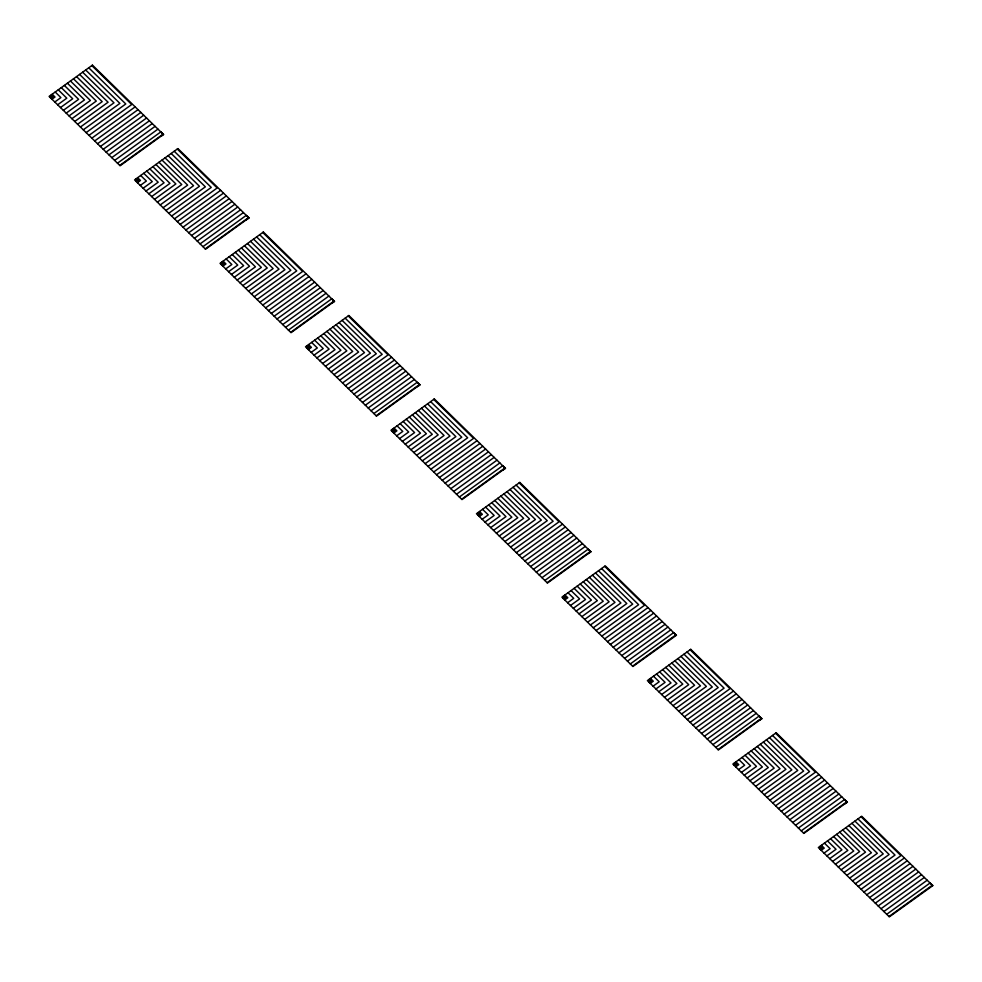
<?xml version="1.0" encoding="UTF-8"?>
<svg xmlns="http://www.w3.org/2000/svg" width="982" height="982" viewBox="0 0 982 982"><rect width="100%" height="100%" fill="white"/><g stroke="black" fill="none" stroke-linecap="round" stroke-linejoin="round"><path stroke-width="1.47" d="M50.524 97.832L50.561 97.022L53.089 97.267L53.126 96.396L50.598 96.138L50.622 95.34M135.995 181.289L136.032 180.479L138.56 180.725L138.597 179.841L136.068 179.596L136.093 178.798M221.466 264.735L221.502 263.937L224.031 264.183L224.068 263.299L221.539 263.053L221.564 262.243M306.936 348.193L306.973 347.395L309.502 347.64L309.539 346.756L307.01 346.511L307.035 345.701M392.407 431.65L392.444 430.84L394.973 431.098L395.01 430.214L392.481 429.969L392.505 429.159M477.878 515.108L477.915 514.298L480.443 514.543L480.48 513.672L477.939 513.414L477.976 512.616M563.349 598.566L563.386 597.756L565.914 598.001L565.951 597.117L563.41 596.872L563.447 596.074M648.82 682.011L648.844 681.213L651.385 681.459L651.422 680.575L648.881 680.33L648.918 679.519M734.291 765.469L734.315 764.671L736.856 764.917L736.893 764.033L734.352 763.787L734.389 762.977M819.761 848.927L819.786 848.117L822.327 848.374L822.364 847.491L819.823 847.245L819.86 846.435M51.948 99.219L55.004 97.022L52.156 94.235M54.796 102.005L60.896 97.599L55.201 92.026M57.643 104.779L66.801 98.175L58.257 89.828M60.491 107.566L72.705 98.752L61.301 87.619M63.339 110.352L78.609 99.329L64.358 85.422M66.199 113.126L84.501 99.906L67.414 83.212M69.047 115.913L90.405 100.483L70.459 81.015M71.895 118.699L96.285 101.072L73.49 78.818M74.742 121.473L102.189 101.649L76.547 76.621M77.59 124.26L108.081 102.226L79.591 74.411M80.438 127.034L113.986 102.803L82.648 72.214M83.286 129.82L119.89 103.392L85.704 70.004M86.134 132.607L125.782 103.969L88.748 67.795M88.981 135.381L131.711 104.522L91.817 65.585M91.829 138.167L135.172 106.866M94.689 140.954L138.02 109.653M97.537 143.728L140.868 112.427M100.385 146.514L143.716 115.213M103.233 149.289L146.564 118M106.081 152.075L149.411 120.774M108.928 154.861L152.259 123.56M111.776 157.636L155.107 126.347M114.624 160.422L157.955 129.121M117.472 163.208L160.815 131.907M161.146 132.239L163.663 134.485L160.925 136.277M119.755 165.43L163.086 134.129M137.419 182.677L140.475 180.467L137.627 177.693M140.266 185.463L146.367 181.044L140.672 175.483M143.114 188.237L152.271 181.621L143.728 173.286M145.962 191.024L158.176 182.21L146.772 171.077M148.81 193.798L164.068 182.787L149.829 168.879M151.67 196.584L169.972 183.364L152.885 166.67M154.518 199.371L175.876 183.941L155.929 164.46M157.365 202.145L181.756 184.53L158.961 162.275M160.213 204.931L187.66 185.107L162.018 160.066M163.061 207.718L193.552 185.684L165.062 157.869M165.909 210.492L199.456 186.261L168.118 155.659M168.757 213.278L205.361 186.838L171.175 153.462M171.605 216.052L211.253 187.415L174.219 151.253M174.452 218.839L217.182 187.979L177.288 149.031M177.3 221.625L220.643 190.324M180.16 224.399L223.491 193.11M183.008 227.186L226.339 195.884M185.856 229.972L229.187 198.671M188.704 232.746L232.034 201.445M191.551 235.533L234.882 204.231M194.399 238.307L237.73 207.018M197.247 241.093L240.578 209.792M200.095 243.88L243.426 212.578M202.943 246.654L246.286 215.365M246.617 215.696L249.133 217.943L246.396 219.722M205.226 248.888L248.556 217.587M222.889 266.134L225.946 263.925L223.098 261.151M225.737 268.908L231.838 264.502L226.142 258.941M228.585 271.695L237.742 265.079L229.199 256.732M231.433 274.481L243.646 265.656L232.243 254.534M234.281 277.255L249.538 266.232L235.299 252.325M237.141 280.042L255.443 266.822L238.356 250.128M239.989 282.816L261.347 267.399L241.4 247.918M242.836 285.602L267.227 267.988L244.432 245.733M245.684 288.389L273.131 268.565L247.489 243.524M248.532 291.163L279.023 269.142L250.533 241.327M251.38 293.949L284.927 269.719L253.589 239.117M254.228 296.736L290.832 270.296L256.633 236.92M257.075 299.51L296.724 270.872L259.69 234.71M259.923 302.296L302.652 271.437L262.759 232.489M262.771 305.071L306.114 273.782M265.631 307.857L308.962 276.556M268.479 310.643L311.81 279.342M271.327 313.418L314.657 282.129M274.174 316.204L317.505 284.903M277.022 318.99L320.353 287.689M279.87 321.765L323.201 290.476M282.718 324.551L326.049 293.25M285.566 327.337L328.896 296.036M288.413 330.112L331.744 298.81M332.088 299.154L334.604 301.4L331.867 303.18M290.697 332.333L334.027 301.044M308.36 349.592L311.417 347.382L308.557 344.596M311.208 352.366L317.309 347.959L311.613 342.399M314.056 355.153L323.213 348.536L314.67 340.189M316.904 357.927L329.117 349.113L317.714 337.992M319.751 360.713L335.009 349.69L320.77 335.783M322.599 363.5L340.914 350.267L323.827 333.585M325.459 366.274L346.818 350.844L326.871 331.376M328.307 369.06L352.698 351.446L329.903 329.191M331.155 371.847L358.602 352.022L332.959 326.981M334.003 374.621L364.494 352.599L336.004 324.784M336.851 377.407L370.398 353.176L339.06 322.575M339.698 380.181L376.302 353.753L342.104 320.365M342.546 382.968L382.194 354.33L345.161 318.168M345.394 385.754L388.123 354.895L348.229 315.946M348.242 388.528L391.585 357.239M351.09 391.315L394.433 360.013M353.95 394.101L397.28 362.8M356.797 396.875L400.128 365.574M359.645 399.662L402.976 368.36M362.493 402.436L405.824 371.147M365.341 405.222L408.672 373.921M368.189 408.009L411.519 376.707M371.036 410.783L414.367 379.494M373.884 413.569L417.215 382.268M417.559 382.599L420.075 384.858L417.338 386.638M376.167 415.791L419.498 384.502M393.831 433.037L396.888 430.84L394.028 428.054M396.679 435.824L402.78 431.417L397.084 425.857M399.527 438.61L408.684 431.994L400.14 423.647M402.375 441.384L414.588 432.571L403.185 421.438M405.222 444.171L420.48 433.148L406.241 419.24M408.07 446.945L426.384 433.725L409.285 417.031M410.93 449.731L432.289 434.302L412.342 414.834M413.778 452.518L438.168 434.891L415.374 412.636M416.626 455.292L444.06 435.48L418.43 410.439M419.474 458.078L449.965 436.057L421.474 408.23M422.321 460.865L455.869 436.634L424.531 406.032M425.169 463.639L461.773 437.211L427.575 403.823M428.017 466.425L467.665 437.788L430.632 401.626M430.865 469.2L473.594 438.353L433.7 399.404M433.713 471.986L477.056 440.685M436.56 474.772L479.903 443.471M439.42 477.547L482.751 446.258M442.268 480.333L485.599 449.032M445.116 483.119L488.447 451.818M447.964 485.894L491.295 454.592M450.812 488.68L494.142 457.379M453.659 491.454L496.99 460.165M456.507 494.241L499.838 462.939M459.355 497.027L502.686 465.726M503.03 466.057L505.546 468.304L502.809 470.096M461.638 499.249L504.969 467.948M479.302 516.495L482.358 514.298L479.498 511.512M482.15 519.282L488.25 514.875L482.555 509.302M484.998 522.056L494.155 515.452L485.611 507.105M487.845 524.842L500.059 516.029L488.655 504.895M490.693 527.629L505.951 516.606L491.712 502.698M493.541 530.403L511.855 517.183L494.756 500.489M496.401 533.189L517.76 517.76L497.813 498.291M499.249 535.976L523.639 518.349L500.845 496.094M502.097 538.75L529.531 518.926L503.901 493.897M504.944 541.536L535.436 519.503L506.945 491.687M507.792 544.31L541.34 520.079L510.002 489.49M510.64 547.097L547.244 520.669L513.046 487.281M513.488 549.883L553.136 521.246L516.102 485.071M516.336 552.657L559.065 521.798L519.171 482.862M519.183 555.444L562.514 524.143M522.031 558.23L565.374 526.929M524.891 561.004L568.222 529.703M527.739 563.791L571.07 532.49M530.587 566.565L573.918 535.276M533.435 569.351L576.765 538.05M536.282 572.138L579.613 540.837M539.13 574.912L582.461 543.623M541.978 577.698L585.309 546.397M544.826 580.485L588.157 549.183M588.5 549.515L591.017 551.761L588.279 553.553M547.109 582.707L590.44 551.405M564.773 599.953L567.817 597.743L564.969 594.969M567.621 602.739L573.721 598.32L568.026 592.76M570.468 605.513L579.625 598.91L571.082 590.563M573.316 608.3L585.53 599.486L574.126 588.353M576.164 611.074L591.422 600.063L577.183 586.156M579.012 613.86L597.326 600.64L580.227 583.946M581.86 616.647L603.23 601.217L583.283 581.737M584.72 619.421L609.11 601.806L586.315 579.552M587.567 622.207L615.002 602.383L589.372 577.342M590.415 624.994L620.906 602.96L592.416 575.145M593.263 627.768L626.811 603.537L595.473 572.936M596.111 630.554L632.715 604.114L598.517 570.738M598.959 633.329L638.607 604.691L601.573 568.529M601.806 636.115L644.536 605.256L604.642 566.307M604.654 638.901L647.985 607.6M607.502 641.676L650.845 610.387M610.35 644.462L653.693 613.161M613.21 647.248L656.541 615.947M616.058 650.023L659.388 618.721M618.905 652.809L662.236 621.508M621.753 655.583L665.084 624.294M624.601 658.37L667.932 627.068M627.449 661.156L670.78 629.855M630.297 663.93L673.627 632.641M673.971 632.973L676.488 635.219L632.924 666.496L561.925 597.166L605.256 565.878L676.254 635.194M632.58 666.164L675.911 634.863M650.244 683.411L653.288 681.201L650.44 678.427M653.091 686.185L659.192 681.778L653.496 676.217M655.939 688.971L665.096 682.355L656.553 674.008M658.787 691.758L671.001 682.932L659.597 671.811M661.635 694.532L676.893 683.509L662.654 669.601M664.483 697.318L682.797 684.098L665.698 667.404M667.33 700.092L688.701 684.675L668.754 665.195M670.19 702.879L694.581 685.264L671.786 663.01M673.038 705.665L700.473 685.841L674.83 660.8M675.886 708.439L706.377 686.418L677.887 658.603M678.734 711.226L712.281 686.995L680.943 656.393M681.582 714.012L718.173 687.572L683.988 654.196M684.429 716.786L724.078 688.149L687.044 651.987M687.277 719.573L730.007 688.713L690.113 649.765M690.125 722.359L733.456 691.058M692.973 725.133L736.316 693.832M695.821 727.92L739.164 696.619M698.681 730.694L742.011 699.405M701.529 733.48L744.859 702.179M704.376 736.267L747.707 704.966M707.224 739.041L750.555 707.752M710.072 741.827L753.403 710.526M712.92 744.614L756.25 713.313M715.768 747.388L759.098 716.087M759.442 716.43L761.958 718.677L759.221 720.457M718.051 749.61L761.381 718.321M735.714 766.868L738.759 764.659L735.911 761.872M738.562 769.643L744.663 765.236L738.967 759.675M741.41 772.429L750.567 765.813L742.024 757.466M744.258 775.203L756.471 766.39L745.068 755.268M747.106 777.99L762.363 766.967L748.124 753.059M749.953 780.776L768.268 767.543L751.169 750.862M752.801 783.55L774.172 768.12L754.225 748.652M755.661 786.337L780.052 768.722L757.257 746.467M758.509 789.123L785.944 769.299L760.301 744.258M761.357 791.897L791.848 769.876L763.358 742.061M764.205 794.683L797.752 770.453L766.414 739.851M767.052 797.458L803.644 771.03L769.458 737.642M769.9 800.244L809.549 771.607L772.515 735.444M772.748 803.031L815.477 772.171L775.584 733.223M775.596 805.805L818.927 774.516M778.444 808.591L821.774 777.29M781.291 811.378L824.635 780.076M784.139 814.152L827.482 782.85M786.999 816.938L830.33 785.637M789.847 819.712L833.178 788.423M792.695 822.499L836.026 791.197M795.543 825.285L838.874 793.984M798.391 828.059L841.721 796.77M801.238 830.846L844.569 799.544M844.913 799.876L847.429 802.134L844.692 803.914M803.522 833.067L846.852 801.778M821.185 850.314L824.229 848.117L821.382 845.33M824.033 853.1L830.134 848.693L824.438 843.133M826.881 855.887L836.038 849.27L827.482 840.923M829.729 858.661L841.93 849.847L830.539 838.714M832.576 861.447L847.834 850.424L833.595 836.517M835.424 864.221L853.739 851.001L836.639 834.307M838.272 867.008L859.643 851.578L839.696 832.11M841.12 869.794L865.523 852.167L842.728 829.913M843.98 872.568L871.415 852.757L845.772 827.716M846.828 875.355L877.319 853.333L848.829 825.506M849.676 878.141L883.223 853.91L851.885 823.309M852.523 880.915L889.115 854.487L854.929 821.099M855.371 883.702L895.019 855.064L857.986 818.902M858.219 886.476L900.948 855.629L861.054 816.68M861.067 889.262L904.397 857.961M863.914 892.049L907.245 860.748M866.762 894.823L910.105 863.534M869.61 897.609L912.953 866.308M872.47 900.396L915.801 869.095M875.318 903.17L918.649 871.881M878.166 905.956L921.497 874.655M881.014 908.731L924.344 877.442M883.861 911.517L927.192 880.216M886.709 914.303L930.04 883.002M930.384 883.334L932.9 885.58L889.336 916.857L818.337 847.54L861.668 816.238L932.667 885.568M888.992 916.525L932.323 885.224M92.431 65.143L49.1 96.432L120.099 165.762L163.429 134.46L92.431 65.143M177.902 148.601L134.571 179.89L205.569 249.219L248.9 217.918L177.902 148.601M263.372 232.047L220.042 263.348L291.04 332.677L334.371 301.376L263.372 232.047M348.843 315.504L305.512 346.806L376.511 416.123L419.842 384.834L348.843 315.504M434.314 398.962L390.983 430.263L461.982 499.58L505.313 468.279L434.314 398.962M519.785 482.42L476.454 513.721L547.453 583.038L590.783 551.737L519.785 482.42M690.727 649.323L647.396 680.624L718.394 749.953L761.725 718.652L690.727 649.323M776.197 732.781L732.867 764.082L803.865 833.399L847.196 802.11L776.197 732.781"/></g></svg>
